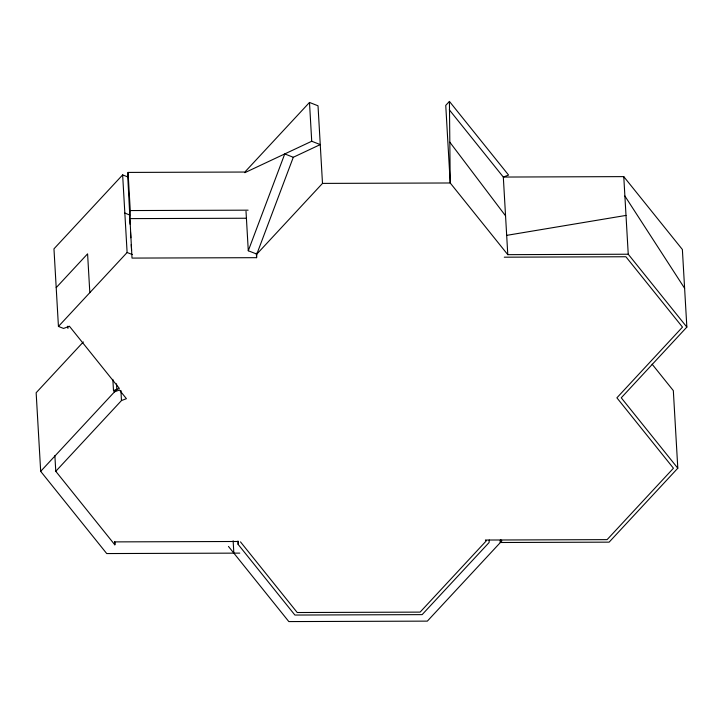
<?xml version="1.0" encoding="UTF-8"?>
<svg xmlns="http://www.w3.org/2000/svg" width="723" height="723" viewBox="0 0 723 723"><rect width="100%" height="100%" fill="white"/><g stroke="black" fill="none" stroke-linecap="round" stroke-linejoin="round"><path stroke-width="1.08" d="M127.772 176.909L128.061 172.417L244.862 172.038L309.489 102.449L318.021 105.793L322.494 183.398L256.828 254.107L256.593 257.677L132.011 258.084L127.772 176.909L122.639 174.903L53.963 248.839L58.436 326.444L63.57 328.45L69.417 326.236L119.34 388.396L113.493 390.61L112.842 379.358M129.797 217.731L130.257 210.556L128.061 172.417M54.867 455.571L55.779 471.297L114.83 544.817L115.02 541.889L238.346 541.482L238.147 544.41L294.894 615.047L422.133 614.631L489.082 542.539L489.245 540.027M652.128 364.202L673.33 390.61L677.803 468.215L609.128 542.151L500.361 542.503L500.533 539.982M293.294 157.271L256.828 254.107L248.287 250.764L284.754 153.927L293.294 157.271L320.262 144.591L311.721 141.256L244.817 172.689M449.263 109.742L503.316 177.054L623.768 176.62L682.376 249.489L686.85 327.094L621.256 397.804L677.803 468.215M56.204 287.637L87.591 253.845L89.824 292.652M58.436 326.444L127.112 252.508L122.639 174.903M83.335 341.943L36.15 392.743L40.678 471.342L106.715 553.556L239.765 553.122M40.678 471.342L116.846 389.336L116.53 383.796M55.779 471.297L121.482 400.551L126.417 398.68L119.44 389.995L114.505 391.866L113.493 390.61M507.79 254.659L503.316 177.054L508.576 175.065L449.426 101.419L445.748 105.377L450.221 182.982L507.79 254.659L628.242 254.225L686.85 327.094M506.678 235.364L626.001 215.418M322.494 183.398L450.221 182.982L449.426 101.419M130.257 210.556L248.106 210.167M129.779 215.047L124.835 213.041M129.733 218.617L246.462 218.238M504.283 257.189L625.892 256.746L682.485 327.112L616.891 397.822L673.438 468.224L607.112 539.638L485.404 540.036L486.172 540.985L420.108 612.119L297.234 612.526L240.497 541.889M127.112 252.508L132.246 254.514M501.057 539.982L501.825 540.94L427.347 621.129L288.82 621.581L228.468 546.443M449.823 142.196L505.558 215.852M624.88 196.014L684.609 288.296M623.768 176.62L628.242 254.225M500.235 540.253L500.361 542.503M309.489 102.449L311.721 141.256M256.331 253.167L256.593 257.677M246.01 211.297L248.287 250.764M237.957 541.048L238.147 544.41M233.131 540.786L233.845 553.14M129.797 219.747L130.059 224.257M130.511 232.155L130.836 237.786M131.234 244.555L131.559 250.194M120.895 390.447L121.482 400.551M114.632 541.446L114.83 544.817M67.808 326.2L67.935 328.432"/></g></svg>
